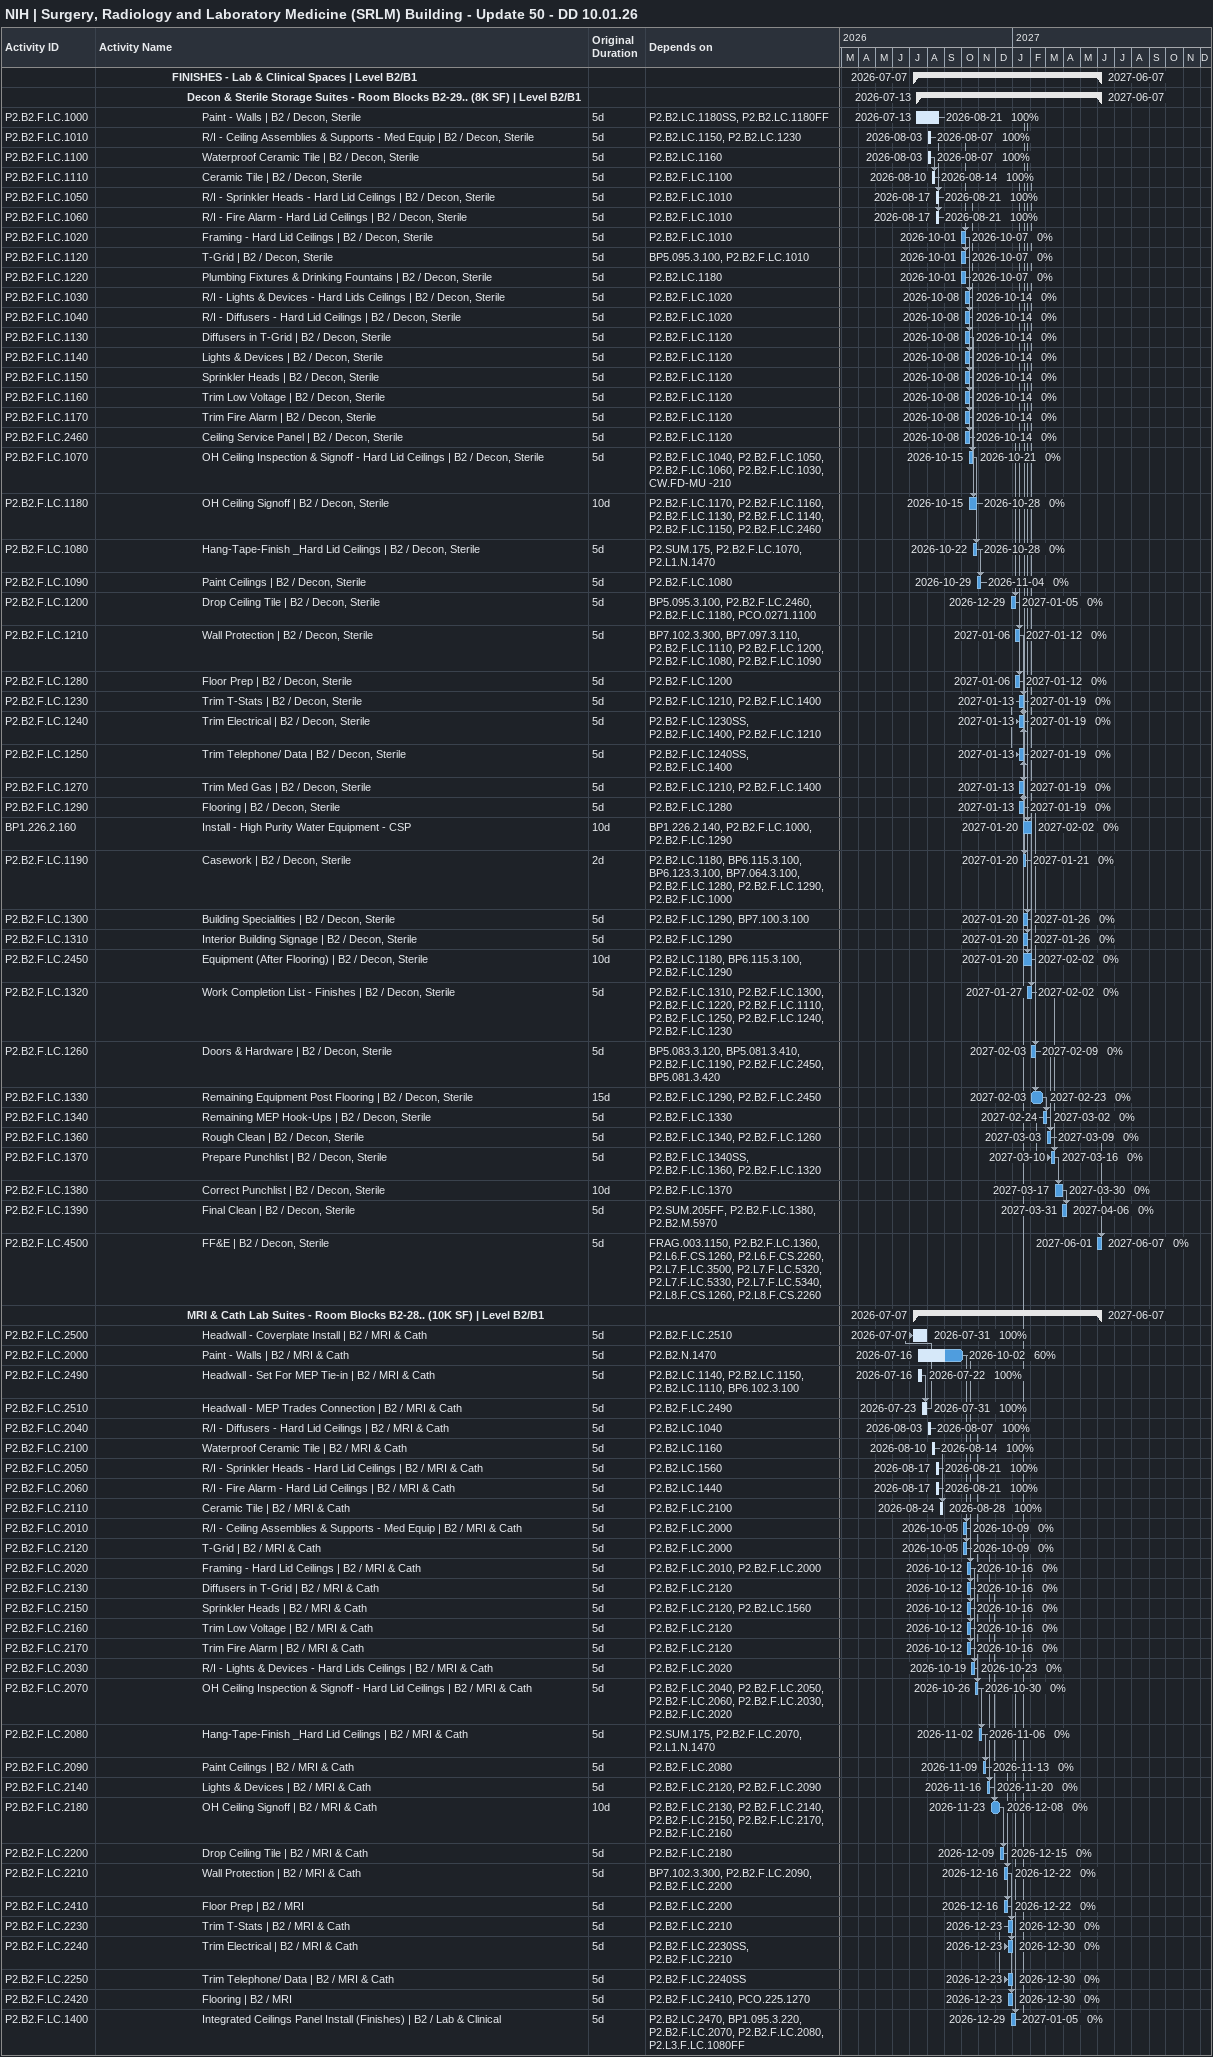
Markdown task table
NIH | Surgery, Radiology and Laboratory Medicine (SRLM) Building - Update 50 - DD 10.01.26

| ID | Level | Task | Original duration | Start | Finish | Predecessors | % complete |
|---|---|---|---|---|---|---|---|
|  | 6 | **FINISHES - Lab & Clinical Spaces \| Level B2/B1** |  | 2026-07-07 | 2027-06-07 |  |  |
|  | 7 | **Decon & Sterile Storage Suites - Room Blocks B2-29.. (8K SF) \| Level B2/B1** |  | 2026-07-13 | 2027-06-07 |  |  |
| P2.B2.F.LC.1000 | 8 | Paint - Walls \| B2 / Decon, Sterile | 5d | 2026-07-13 | 2026-08-21 | P2.B2.LC.1180SS, P2.B2.LC.1180FF | 100 |
| P2.B2.F.LC.1010 | 8 | R/I - Ceiling Assemblies & Supports - Med Equip \| B2 / Decon, Sterile | 5d | 2026-08-03 | 2026-08-07 | P2.B2.LC.1150, P2.B2.LC.1230 | 100 |
| P2.B2.F.LC.1100 | 8 | Waterproof Ceramic Tile \| B2 / Decon, Sterile | 5d | 2026-08-03 | 2026-08-07 | P2.B2.LC.1160 | 100 |
| P2.B2.F.LC.1110 | 8 | Ceramic Tile \| B2 / Decon, Sterile | 5d | 2026-08-10 | 2026-08-14 | P2.B2.F.LC.1100 | 100 |
| P2.B2.F.LC.1050 | 8 | R/I - Sprinkler Heads - Hard Lid Ceilings \| B2 / Decon, Sterile | 5d | 2026-08-17 | 2026-08-21 | P2.B2.F.LC.1010 | 100 |
| P2.B2.F.LC.1060 | 8 | R/I - Fire Alarm - Hard Lid Ceilings \| B2 / Decon, Sterile | 5d | 2026-08-17 | 2026-08-21 | P2.B2.F.LC.1010 | 100 |
| P2.B2.F.LC.1020 | 8 | Framing - Hard Lid Ceilings \| B2 / Decon, Sterile | 5d | 2026-10-01 | 2026-10-07 | P2.B2.F.LC.1010 | 0 |
| P2.B2.F.LC.1120 | 8 | T-Grid \| B2 / Decon, Sterile | 5d | 2026-10-01 | 2026-10-07 | BP5.095.3.100, P2.B2.F.LC.1010 | 0 |
| P2.B2.F.LC.1220 | 8 | Plumbing Fixtures & Drinking Fountains \| B2 / Decon, Sterile | 5d | 2026-10-01 | 2026-10-07 | P2.B2.LC.1180 | 0 |
| P2.B2.F.LC.1030 | 8 | R/I - Lights & Devices - Hard Lids Ceilings \| B2 / Decon, Sterile | 5d | 2026-10-08 | 2026-10-14 | P2.B2.F.LC.1020 | 0 |
| P2.B2.F.LC.1040 | 8 | R/I - Diffusers - Hard Lid Ceilings \| B2 / Decon, Sterile | 5d | 2026-10-08 | 2026-10-14 | P2.B2.F.LC.1020 | 0 |
| P2.B2.F.LC.1130 | 8 | Diffusers in T-Grid \| B2 / Decon, Sterile | 5d | 2026-10-08 | 2026-10-14 | P2.B2.F.LC.1120 | 0 |
| P2.B2.F.LC.1140 | 8 | Lights & Devices \| B2 / Decon, Sterile | 5d | 2026-10-08 | 2026-10-14 | P2.B2.F.LC.1120 | 0 |
| P2.B2.F.LC.1150 | 8 | Sprinkler Heads \| B2 / Decon, Sterile | 5d | 2026-10-08 | 2026-10-14 | P2.B2.F.LC.1120 | 0 |
| P2.B2.F.LC.1160 | 8 | Trim Low Voltage \| B2 / Decon, Sterile | 5d | 2026-10-08 | 2026-10-14 | P2.B2.F.LC.1120 | 0 |
| P2.B2.F.LC.1170 | 8 | Trim Fire Alarm \| B2 / Decon, Sterile | 5d | 2026-10-08 | 2026-10-14 | P2.B2.F.LC.1120 | 0 |
| P2.B2.F.LC.2460 | 8 | Ceiling Service Panel \| B2 / Decon, Sterile | 5d | 2026-10-08 | 2026-10-14 | P2.B2.F.LC.1120 | 0 |
| P2.B2.F.LC.1070 | 8 | OH Ceiling Inspection & Signoff - Hard Lid Ceilings \| B2 / Decon, Sterile | 5d | 2026-10-15 | 2026-10-21 | P2.B2.F.LC.1040, P2.B2.F.LC.1050, P2.B2.F.LC.1060, P2.B2.F.LC.1030, CW.FD-MU -210 | 0 |
| P2.B2.F.LC.1180 | 8 | OH Ceiling Signoff \| B2 / Decon, Sterile | 10d | 2026-10-15 | 2026-10-28 | P2.B2.F.LC.1170, P2.B2.F.LC.1160, P2.B2.F.LC.1130, P2.B2.F.LC.1140, P2.B2.F.LC.1150, P2.B2.F.LC.2460 | 0 |
| P2.B2.F.LC.1080 | 8 | Hang-Tape-Finish _Hard Lid Ceilings \| B2 / Decon, Sterile | 5d | 2026-10-22 | 2026-10-28 | P2.SUM.175, P2.B2.F.LC.1070, P2.L1.N.1470 | 0 |
| P2.B2.F.LC.1090 | 8 | Paint Ceilings \| B2 / Decon, Sterile | 5d | 2026-10-29 | 2026-11-04 | P2.B2.F.LC.1080 | 0 |
| P2.B2.F.LC.1200 | 8 | Drop Ceiling Tile \| B2 / Decon, Sterile | 5d | 2026-12-29 | 2027-01-05 | BP5.095.3.100, P2.B2.F.LC.2460, P2.B2.F.LC.1180, PCO.0271.1100 | 0 |
| P2.B2.F.LC.1210 | 8 | Wall Protection \| B2 / Decon, Sterile | 5d | 2027-01-06 | 2027-01-12 | BP7.102.3.300, BP7.097.3.110, P2.B2.F.LC.1110, P2.B2.F.LC.1200, P2.B2.F.LC.1080, P2.B2.F.LC.1090 | 0 |
| P2.B2.F.LC.1280 | 8 | Floor Prep \| B2 / Decon, Sterile | 5d | 2027-01-06 | 2027-01-12 | P2.B2.F.LC.1200 | 0 |
| P2.B2.F.LC.1230 | 8 | Trim T-Stats \| B2 / Decon, Sterile | 5d | 2027-01-13 | 2027-01-19 | P2.B2.F.LC.1210, P2.B2.F.LC.1400 | 0 |
| P2.B2.F.LC.1240 | 8 | Trim Electrical \| B2 / Decon, Sterile | 5d | 2027-01-13 | 2027-01-19 | P2.B2.F.LC.1230SS, P2.B2.F.LC.1400, P2.B2.F.LC.1210 | 0 |
| P2.B2.F.LC.1250 | 8 | Trim Telephone/ Data \| B2 / Decon, Sterile | 5d | 2027-01-13 | 2027-01-19 | P2.B2.F.LC.1240SS, P2.B2.F.LC.1400 | 0 |
| P2.B2.F.LC.1270 | 8 | Trim Med Gas \| B2 / Decon, Sterile | 5d | 2027-01-13 | 2027-01-19 | P2.B2.F.LC.1210, P2.B2.F.LC.1400 | 0 |
| P2.B2.F.LC.1290 | 8 | Flooring \| B2 / Decon, Sterile | 5d | 2027-01-13 | 2027-01-19 | P2.B2.F.LC.1280 | 0 |
| BP1.226.2.160 | 8 | Install - High Purity Water Equipment - CSP | 10d | 2027-01-20 | 2027-02-02 | BP1.226.2.140, P2.B2.F.LC.1000, P2.B2.F.LC.1290 | 0 |
| P2.B2.F.LC.1190 | 8 | Casework \| B2 / Decon, Sterile | 2d | 2027-01-20 | 2027-01-21 | P2.B2.LC.1180, BP6.115.3.100, BP6.123.3.100, BP7.064.3.100, P2.B2.F.LC.1280, P2.B2.F.LC.1290, P2.B2.F.LC.1000 | 0 |
| P2.B2.F.LC.1300 | 8 | Building Specialities \| B2 / Decon, Sterile | 5d | 2027-01-20 | 2027-01-26 | P2.B2.F.LC.1290, BP7.100.3.100 | 0 |
| P2.B2.F.LC.1310 | 8 | Interior Building Signage \| B2 / Decon, Sterile | 5d | 2027-01-20 | 2027-01-26 | P2.B2.F.LC.1290 | 0 |
| P2.B2.F.LC.2450 | 8 | Equipment (After Flooring) \| B2 / Decon, Sterile | 10d | 2027-01-20 | 2027-02-02 | P2.B2.LC.1180, BP6.115.3.100, P2.B2.F.LC.1290 | 0 |
| P2.B2.F.LC.1320 | 8 | Work Completion List - Finishes \| B2 / Decon, Sterile | 5d | 2027-01-27 | 2027-02-02 | P2.B2.F.LC.1310, P2.B2.F.LC.1300, P2.B2.F.LC.1220, P2.B2.F.LC.1110, P2.B2.F.LC.1250, P2.B2.F.LC.1240, P2.B2.F.LC.1230 | 0 |
| P2.B2.F.LC.1260 | 8 | Doors & Hardware \| B2 / Decon, Sterile | 5d | 2027-02-03 | 2027-02-09 | BP5.083.3.120, BP5.081.3.410, P2.B2.F.LC.1190, P2.B2.F.LC.2450, BP5.081.3.420 | 0 |
| P2.B2.F.LC.1330 | 8 | Remaining Equipment Post Flooring \| B2 / Decon, Sterile | 15d | 2027-02-03 | 2027-02-23 | P2.B2.F.LC.1290, P2.B2.F.LC.2450 | 0 |
| P2.B2.F.LC.1340 | 8 | Remaining MEP Hook-Ups \| B2 / Decon, Sterile | 5d | 2027-02-24 | 2027-03-02 | P2.B2.F.LC.1330 | 0 |
| P2.B2.F.LC.1360 | 8 | Rough Clean \| B2 / Decon, Sterile | 5d | 2027-03-03 | 2027-03-09 | P2.B2.F.LC.1340, P2.B2.F.LC.1260 | 0 |
| P2.B2.F.LC.1370 | 8 | Prepare Punchlist \| B2 / Decon, Sterile | 5d | 2027-03-10 | 2027-03-16 | P2.B2.F.LC.1340SS, P2.B2.F.LC.1360, P2.B2.F.LC.1320 | 0 |
| P2.B2.F.LC.1380 | 8 | Correct Punchlist \| B2 / Decon, Sterile | 10d | 2027-03-17 | 2027-03-30 | P2.B2.F.LC.1370 | 0 |
| P2.B2.F.LC.1390 | 8 | Final Clean \| B2 / Decon, Sterile | 5d | 2027-03-31 | 2027-04-06 | P2.SUM.205FF, P2.B2.F.LC.1380, P2.B2.M.5970 | 0 |
| P2.B2.F.LC.4500 | 8 | FF&E \| B2 / Decon, Sterile | 5d | 2027-06-01 | 2027-06-07 | FRAG.003.1150, P2.B2.F.LC.1360, P2.L6.F.CS.1260, P2.L6.F.CS.2260, P2.L7.F.LC.3500, P2.L7.F.LC.5320, P2.L7.F.LC.5330, P2.L7.F.LC.5340, P2.L8.F.CS.1260, P2.L8.F.CS.2260 | 0 |
|  | 7 | **MRI & Cath Lab Suites - Room Blocks B2-28.. (10K SF) \| Level B2/B1** |  | 2026-07-07 | 2027-06-07 |  |  |
| P2.B2.F.LC.2500 | 8 | Headwall - Coverplate Install \| B2 / MRI & Cath | 5d | 2026-07-07 | 2026-07-31 | P2.B2.F.LC.2510 | 100 |
| P2.B2.F.LC.2000 | 8 | Paint - Walls \| B2 / MRI & Cath | 5d | 2026-07-16 | 2026-10-02 | P2.B2.N.1470 | 60 |
| P2.B2.F.LC.2490 | 8 | Headwall - Set For MEP Tie-in \| B2 / MRI & Cath | 5d | 2026-07-16 | 2026-07-22 | P2.B2.LC.1140, P2.B2.LC.1150, P2.B2.LC.1110, BP6.102.3.100 | 100 |
| P2.B2.F.LC.2510 | 8 | Headwall - MEP Trades Connection \| B2 / MRI & Cath | 5d | 2026-07-23 | 2026-07-31 | P2.B2.F.LC.2490 | 100 |
| P2.B2.F.LC.2040 | 8 | R/I - Diffusers - Hard Lid Ceilings \| B2 / MRI & Cath | 5d | 2026-08-03 | 2026-08-07 | P2.B2.LC.1040 | 100 |
| P2.B2.F.LC.2100 | 8 | Waterproof Ceramic Tile \| B2 / MRI & Cath | 5d | 2026-08-10 | 2026-08-14 | P2.B2.LC.1160 | 100 |
| P2.B2.F.LC.2050 | 8 | R/I - Sprinkler Heads - Hard Lid Ceilings \| B2 / MRI & Cath | 5d | 2026-08-17 | 2026-08-21 | P2.B2.LC.1560 | 100 |
| P2.B2.F.LC.2060 | 8 | R/I - Fire Alarm - Hard Lid Ceilings \| B2 / MRI & Cath | 5d | 2026-08-17 | 2026-08-21 | P2.B2.LC.1440 | 100 |
| P2.B2.F.LC.2110 | 8 | Ceramic Tile \| B2 / MRI & Cath | 5d | 2026-08-24 | 2026-08-28 | P2.B2.F.LC.2100 | 100 |
| P2.B2.F.LC.2010 | 8 | R/I - Ceiling Assemblies & Supports - Med Equip \| B2 / MRI & Cath | 5d | 2026-10-05 | 2026-10-09 | P2.B2.F.LC.2000 | 0 |
| P2.B2.F.LC.2120 | 8 | T-Grid \| B2 / MRI & Cath | 5d | 2026-10-05 | 2026-10-09 | P2.B2.F.LC.2000 | 0 |
| P2.B2.F.LC.2020 | 8 | Framing - Hard Lid Ceilings \| B2 / MRI & Cath | 5d | 2026-10-12 | 2026-10-16 | P2.B2.F.LC.2010, P2.B2.F.LC.2000 | 0 |
| P2.B2.F.LC.2130 | 8 | Diffusers in T-Grid \| B2 / MRI & Cath | 5d | 2026-10-12 | 2026-10-16 | P2.B2.F.LC.2120 | 0 |
| P2.B2.F.LC.2150 | 8 | Sprinkler Heads \| B2 / MRI & Cath | 5d | 2026-10-12 | 2026-10-16 | P2.B2.F.LC.2120, P2.B2.LC.1560 | 0 |
| P2.B2.F.LC.2160 | 8 | Trim Low Voltage \| B2 / MRI & Cath | 5d | 2026-10-12 | 2026-10-16 | P2.B2.F.LC.2120 | 0 |
| P2.B2.F.LC.2170 | 8 | Trim Fire Alarm \| B2 / MRI & Cath | 5d | 2026-10-12 | 2026-10-16 | P2.B2.F.LC.2120 | 0 |
| P2.B2.F.LC.2030 | 8 | R/I - Lights & Devices - Hard Lids Ceilings \| B2 / MRI & Cath | 5d | 2026-10-19 | 2026-10-23 | P2.B2.F.LC.2020 | 0 |
| P2.B2.F.LC.2070 | 8 | OH Ceiling Inspection & Signoff - Hard Lid Ceilings \| B2 / MRI & Cath | 5d | 2026-10-26 | 2026-10-30 | P2.B2.F.LC.2040, P2.B2.F.LC.2050, P2.B2.F.LC.2060, P2.B2.F.LC.2030, P2.B2.F.LC.2020 | 0 |
| P2.B2.F.LC.2080 | 8 | Hang-Tape-Finish _Hard Lid Ceilings \| B2 / MRI & Cath | 5d | 2026-11-02 | 2026-11-06 | P2.SUM.175, P2.B2.F.LC.2070, P2.L1.N.1470 | 0 |
| P2.B2.F.LC.2090 | 8 | Paint Ceilings \| B2 / MRI & Cath | 5d | 2026-11-09 | 2026-11-13 | P2.B2.F.LC.2080 | 0 |
| P2.B2.F.LC.2140 | 8 | Lights & Devices \| B2 / MRI & Cath | 5d | 2026-11-16 | 2026-11-20 | P2.B2.F.LC.2120, P2.B2.F.LC.2090 | 0 |
| P2.B2.F.LC.2180 | 8 | OH Ceiling Signoff \| B2 / MRI & Cath | 10d | 2026-11-23 | 2026-12-08 | P2.B2.F.LC.2130, P2.B2.F.LC.2140, P2.B2.F.LC.2150, P2.B2.F.LC.2170, P2.B2.F.LC.2160 | 0 |
| P2.B2.F.LC.2200 | 8 | Drop Ceiling Tile \| B2 / MRI & Cath | 5d | 2026-12-09 | 2026-12-15 | P2.B2.F.LC.2180 | 0 |
| P2.B2.F.LC.2210 | 8 | Wall Protection \| B2 / MRI & Cath | 5d | 2026-12-16 | 2026-12-22 | BP7.102.3.300, P2.B2.F.LC.2090, P2.B2.F.LC.2200 | 0 |
| P2.B2.F.LC.2410 | 8 | Floor Prep \| B2 / MRI | 5d | 2026-12-16 | 2026-12-22 | P2.B2.F.LC.2200 | 0 |
| P2.B2.F.LC.2230 | 8 | Trim T-Stats \| B2 / MRI & Cath | 5d | 2026-12-23 | 2026-12-30 | P2.B2.F.LC.2210 | 0 |
| P2.B2.F.LC.2240 | 8 | Trim Electrical \| B2 / MRI & Cath | 5d | 2026-12-23 | 2026-12-30 | P2.B2.F.LC.2230SS, P2.B2.F.LC.2210 | 0 |
| P2.B2.F.LC.2250 | 8 | Trim Telephone/ Data \| B2 / MRI & Cath | 5d | 2026-12-23 | 2026-12-30 | P2.B2.F.LC.2240SS | 0 |
| P2.B2.F.LC.2420 | 8 | Flooring \| B2 / MRI | 5d | 2026-12-23 | 2026-12-30 | P2.B2.F.LC.2410, PCO.225.1270 | 0 |
| P2.B2.F.LC.1400 | 8 | Integrated Ceilings Panel Install (Finishes) \| B2 / Lab & Clinical | 5d | 2026-12-29 | 2027-01-05 | P2.B2.LC.2470, BP1.095.3.220, P2.B2.F.LC.2070, P2.B2.F.LC.2080, P2.L3.F.LC.1080FF | 0 |
